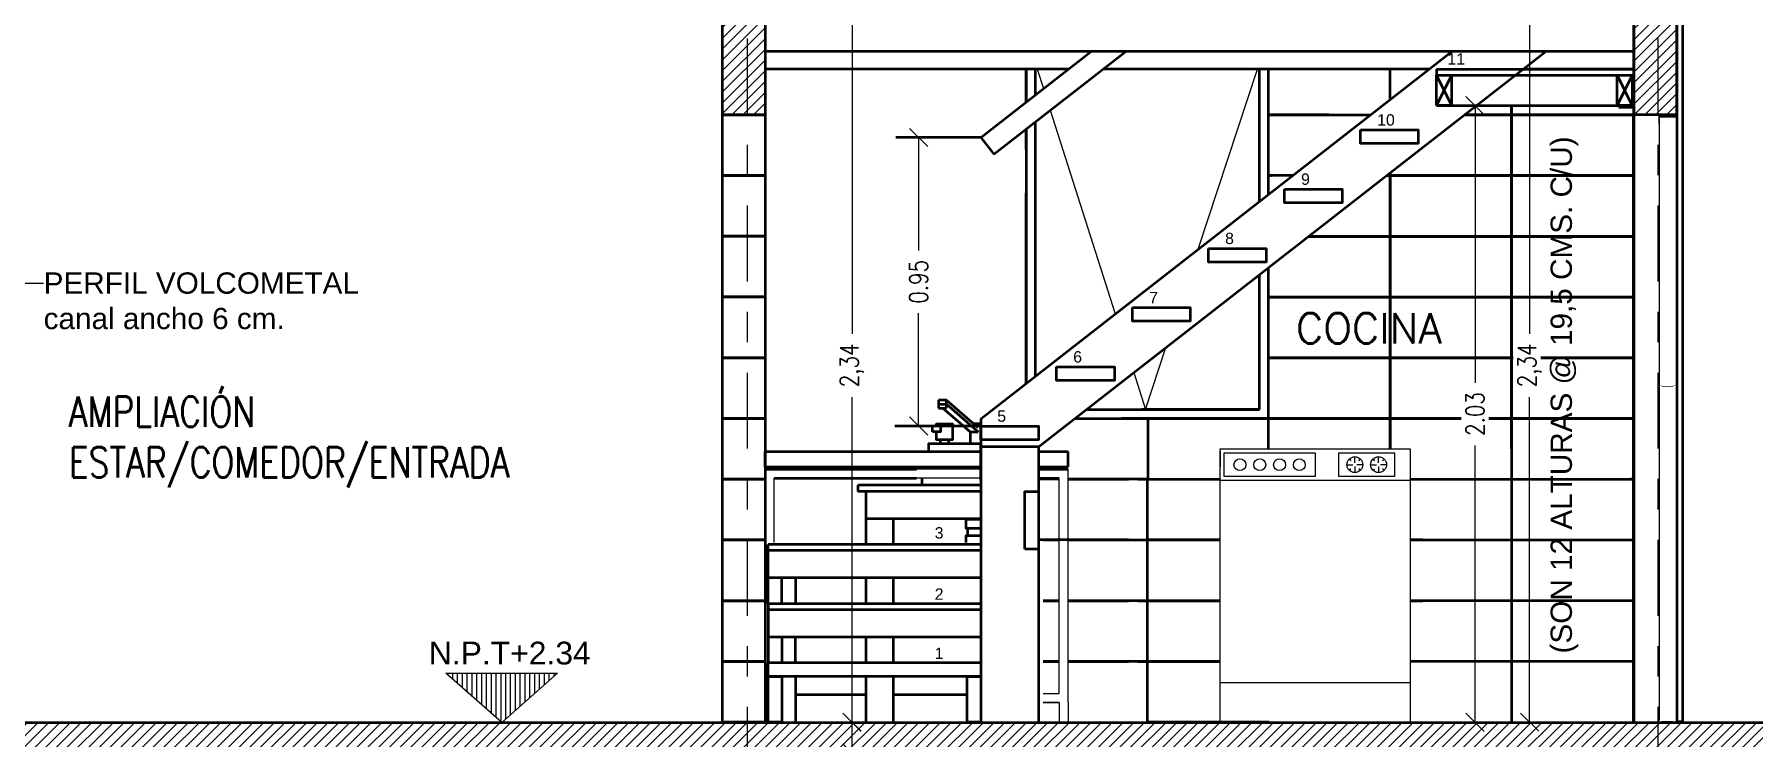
# Model space of a CAD drawing. Header units: metres. Extents: x -89 to 15, y -108 to -10.
# Drawn here: x -23.69 to -18.03, y -34.55 to -32.24 of the extents above; entities that cross this region are included whole.
import ezdxf

# ---------------------------------------------------------------- set-up
doc = ezdxf.new("R2010")
doc.units = ezdxf.units.M
doc.header["$LTSCALE"] = 5
doc.header["$MEASUREMENT"] = 0
doc.linetypes.add('CENTER', pattern=[2, 1.25, -0.25, 0.25, -0.25])
doc.layers.get('0').update_dxf_attribs({"color": 30})
for name, color, linetype, lineweight in [('A-ANNO-DIMS', 3, 'Continuous', 18), ('A-ANNO-SYMB', 3, 'Continuous', 18), ('A-ANNO-TEXT', 3, 'Continuous', 18), ('A-ELEV-MBE1', 7, 'Continuous', 35), ('A-SECT-MCUT', 7, 'Continuous', 35), ('A-SECT-PATT', 8, 'Continuous', 18)]:
    doc.layers.add(name, color=color, linetype=linetype, lineweight=lineweight)
doc.styles.add('E-ARIAL', font='arial.ttf')
doc.styles.add('E-ROMANS', font='romans.shx', dxfattribs={"width": 0.8})
doc.dimstyles.new('E-0050_TICK_12', dxfattribs={"dimscale": 0.001, "dimtxt": 60, "dimasz": 60, "dimexe": 30, "dimexo": 20, "dimgap": 30, "dimtad": 0, "dimzin": 0, "dimdsep": 46, "dimtxsty": 'E-ROMANS', "dimblk": 'OBLIQUE', "dimcen": 30, "dimclrd": 256, "dimclre": 256, "dimclrt": 256, "dimadec": 0, "dimazin": 0, "dimtfac": 1, "dimtmove": 1, "dimatfit": 3, "dimldrblk": 'OPEN90', "dimfxl": 1, "dimtfill": 1, "dimtolj": 1, "dimtzin": 0, "dimlwd": -1, "dimarcsym": 0})
pattern_1 = [(45, (-35.186701, -38.129995), (-0.01767767, 0.01767767), [])]

# ---------------------------------------------------------------- blocks, each defined once
blk = doc.blocks.new('_Oblique')
at = {"color": 0, "linetype": 'ByBlock', "lineweight": -2}
blk.add_line((-0.5, -0.5), (0.5, 0.5), dxfattribs=at)
blk = doc.blocks.new('_Open90')
at = {"color": 0, "linetype": 'ByBlock', "lineweight": -2}
for p, q in [((0, 0), (-1, 0)), ((-0.5, 0.5), (0, 0)), ((0, 0), (-0.5, -0.5))]:
    blk.add_line(p, q, dxfattribs=at)
blk = doc.blocks.new('*D213')
at = {"layer": 'A-ANNO-DIMS', "transparency": 16777216}
blk.add_line((-20.9947, -34.6009), (-20.9947, -34.5009), dxfattribs=at)
at = {"layer": 'A-ANNO-DIMS', "lineweight": -2, "transparency": 16777216}
for p, q in [((-20.9798, -34.5009), (-20.9647, -34.5009)), ((-21.2486, -34.6009), (-20.9647, -34.6009))]:
    blk.add_line(p, q, dxfattribs=at)
at = {"layer": 'A-ANNO-DIMS', "transparency": 16777216, "xscale": 0.06, "yscale": 0.06, "zscale": 0.06, "rotation": 90}
blk.add_blockref('_Oblique', (-20.9947, -34.5009), dxfattribs=at)
at = {"layer": 'A-ANNO-DIMS', "transparency": 16777216, "insert": (-21.0644, -34.685), "char_height": 0.06, "attachment_point": 5, "rotation": 90, "style": 'E-ROMANS', "bg_fill": 3, "box_fill_scale": 1.25, "bg_fill_color": 256, "bg_fill_true_color": 13158600, "bg_fill_transparency": 0}
blk.add_mtext('\\A1;0.10', dxfattribs=at)
at = {"layer": 'A-ANNO-DIMS', "transparency": 16777216, "xscale": 0.06, "yscale": 0.06, "zscale": 0.06, "rotation": 270}
blk.add_blockref('_Oblique', (-20.9947, -34.6009), dxfattribs=at)
blk = doc.blocks.new('*D214')
at = {"layer": 'A-ANNO-DIMS', "lineweight": -2, "transparency": 16777216}
for p, q in [((-21.1487, -32.1508), (-20.9647, -32.1508)), ((-21.1486, -34.5002), (-20.9647, -34.5002))]:
    blk.add_line(p, q, dxfattribs=at)
at = {"layer": 'A-ANNO-DIMS', "transparency": 16777216}
for p, q in [((-20.9947, -32.1508), (-20.9947, -33.2213)), ((-20.9947, -34.5002), (-20.9947, -33.4298))]:
    blk.add_line(p, q, dxfattribs=at)
at = {"layer": 'A-ANNO-DIMS', "transparency": 16777216, "xscale": 0.06, "yscale": 0.06, "zscale": 0.06}
for p, rotation in [((-20.9947, -32.1508), 90), ((-20.9947, -34.5002), 270)]:
    blk.add_blockref('_Oblique', p, dxfattribs=dict(at, rotation=rotation))
at = {"layer": 'A-ANNO-DIMS', "transparency": 16777216, "insert": (-20.9947, -33.3255), "char_height": 0.06, "attachment_point": 5, "rotation": 90, "style": 'E-ROMANS', "bg_fill": 3, "box_fill_scale": 1.25, "bg_fill_color": 256, "bg_fill_true_color": 13158600, "bg_fill_transparency": 0}
blk.add_mtext('\\A1;2,34', dxfattribs=at)
blk = doc.blocks.new('*D216')
at = {"layer": 'A-ANNO-DIMS', "lineweight": -2, "transparency": 16777216}
for p, q in [((-18.918, -32.1508), (-18.734, -32.1508)), ((-18.9179, -34.5002), (-18.734, -34.5002))]:
    blk.add_line(p, q, dxfattribs=at)
at = {"layer": 'A-ANNO-DIMS', "transparency": 16777216}
for p, q in [((-18.764, -32.1508), (-18.764, -33.2213)), ((-18.764, -34.5002), (-18.764, -33.4298))]:
    blk.add_line(p, q, dxfattribs=at)
at = {"layer": 'A-ANNO-DIMS', "transparency": 16777216, "xscale": 0.06, "yscale": 0.06, "zscale": 0.06}
for p, rotation in [((-18.764, -32.1508), 90), ((-18.764, -34.5002), 270)]:
    blk.add_blockref('_Oblique', p, dxfattribs=dict(at, rotation=rotation))
at = {"layer": 'A-ANNO-DIMS', "transparency": 16777216, "insert": (-18.764, -33.3255), "char_height": 0.06, "attachment_point": 5, "rotation": 90, "style": 'E-ROMANS', "bg_fill": 3, "box_fill_scale": 1.25, "bg_fill_color": 256, "bg_fill_true_color": 13158600, "bg_fill_transparency": 0}
blk.add_mtext('\\A1;2,34', dxfattribs=at)
blk = doc.blocks.new('*D217')
at = {"layer": 'A-ANNO-DIMS', "lineweight": -2, "transparency": 16777216}
for p, q in [((-18.9601, -32.4702), (-18.9737, -32.4702)), ((-18.9601, -34.5009), (-18.9737, -34.5009))]:
    blk.add_line(p, q, dxfattribs=at)
at = {"layer": 'A-ANNO-DIMS', "transparency": 16777216}
for p, q in [((-18.9437, -32.4702), (-18.9437, -33.3824)), ((-18.9437, -34.5009), (-18.9437, -33.5887))]:
    blk.add_line(p, q, dxfattribs=at)
at = {"layer": 'A-ANNO-DIMS', "transparency": 16777216, "xscale": 0.06, "yscale": 0.06, "zscale": 0.06}
for p, rotation in [((-18.9437, -32.4702), 90), ((-18.9437, -34.5009), 270)]:
    blk.add_blockref('_Oblique', p, dxfattribs=dict(at, rotation=rotation))
at = {"layer": 'A-ANNO-DIMS', "transparency": 16777216, "insert": (-18.9437, -33.4856), "char_height": 0.06, "attachment_point": 5, "rotation": 90, "style": 'E-ROMANS', "bg_fill": 3, "box_fill_scale": 1.25, "bg_fill_color": 256, "bg_fill_true_color": 13158600, "bg_fill_transparency": 0}
blk.add_mtext('\\A1;2.03', dxfattribs=at)
blk = doc.blocks.new('*D219')
at = {"layer": 'A-ANNO-DIMS', "lineweight": -2, "transparency": 16777216}
for p, q in [((-20.591, -32.5752), (-20.8056, -32.5752)), ((-20.591, -33.5252), (-20.8056, -33.5252))]:
    blk.add_line(p, q, dxfattribs=at)
at = {"layer": 'A-ANNO-DIMS', "transparency": 16777216}
for p, q in [((-20.7756, -32.5752), (-20.7756, -32.9471)), ((-20.7756, -33.5252), (-20.7756, -33.1534))]:
    blk.add_line(p, q, dxfattribs=at)
at = {"layer": 'A-ANNO-DIMS', "transparency": 16777216, "xscale": 0.06, "yscale": 0.06, "zscale": 0.06}
for p, rotation in [((-20.7756, -32.5752), 90), ((-20.7756, -33.5252), 270)]:
    blk.add_blockref('_Oblique', p, dxfattribs=dict(at, rotation=rotation))
at = {"layer": 'A-ANNO-DIMS', "transparency": 16777216, "insert": (-20.7756, -33.0502), "char_height": 0.06, "attachment_point": 5, "rotation": 90, "style": 'E-ROMANS', "bg_fill": 3, "box_fill_scale": 1.25, "bg_fill_color": 256, "bg_fill_true_color": 13158600, "bg_fill_transparency": 0}
blk.add_mtext('\\A1;0.95', dxfattribs=at)

msp = doc.modelspace()

# ---------------------------------------------------------------- hatches: boundary and pattern name
at = {"layer": 'A-SECT-PATT'}
h = msp.add_hatch(dxfattribs=at)
h.set_pattern_fill('ANSI31', color=256, scale=0.2, style=0)
h.set_pattern_definition(pattern_1)
h.paths.add_polyline_path([(-21.281, -32.1507), (-21.421, -32.1509), (-21.421, -32.5002), (-21.281, -32.5002)])
h.paths.add_polyline_path([(-21.281, -29.5518), (-21.421, -29.5518), (-21.421, -29.9018), (-21.281, -29.9018)])
h.paths.add_polyline_path([(-18.2813, -29.5518), (-18.4213, -29.5518), (-18.4213, -29.9018), (-18.2813, -29.9018)])
h.paths.add_polyline_path([(-18.281, -32.1502), (-18.421, -32.1502), (-18.421, -32.5002), (-18.281, -32.5002)])
h = msp.add_hatch(dxfattribs=at)
h.set_pattern_fill('STEEL', color=256, scale=0.02, angle=90, style=0)
h.set_pattern_definition([(225, (46.5126769, -66.8587383), (-0.00176776695, 0.00176776695), []), (225, (46.5114269, -66.8587383), (-0.00176776695, 0.00176776695), [])])
h.paths.add_polyline_path([(-18.471, -32.4752), (-18.471, -32.4702), (-18.426, -32.4702), (-18.426, -32.4252), (-18.421, -32.4252), (-18.421, -32.4752)])
h = msp.add_hatch(dxfattribs=at)
h.set_pattern_fill('ANSI31', color=256, scale=0.005, angle=225, style=0)
h.set_pattern_definition([(270, (182.335776, -166.166081), (0.015875, -3e-17), [])])
h.paths.add_polyline_path([(-22.3316, -34.3388), (-22.1476, -34.5011), (-21.9636, -34.3388)])
h = msp.add_hatch(dxfattribs=at)
h.set_pattern_fill('ANSI31', color=256, scale=0.2, style=0)
h.set_pattern_definition(pattern_1)
h.paths.add_polyline_path([(-21.271, -34.5009), (-21.421, -34.5009), (-27.2735, -34.5009), (-27.2735, -34.6009), (-24.4198, -34.6009), (-24.4198, -34.8509), (-24.2698, -34.8509), (-24.2698, -34.6009), (-21.421, -34.6009), (-21.421, -34.8509), (-21.271, -34.8509)])
h = msp.add_hatch(dxfattribs=at)
h.set_pattern_fill('ANSI31', color=256, scale=0.2, style=0)
h.set_pattern_definition(pattern_1)
h.paths.add_polyline_path([(-15.281, -34.5009), (-15.431, -34.5009), (-21.271, -34.5009), (-21.271, -34.6009), (-18.4165, -34.6009), (-18.4165, -34.8501), (-18.2665, -34.8501), (-18.2665, -34.6009), (-15.431, -34.6009), (-15.431, -34.8509), (-15.281, -34.8509)])

# ---------------------------------------------------------------- linework, layer by layer
at = {"layer": 'A-ANNO-SYMB', "ltscale": 0.003}
for p, q in [((-20.3847, -32.3507), (-20.3645, -32.4142)), ((-19.8547, -32.9427), (-19.66, -32.3507)), ((-20.3419, -32.4853), (-20.1285, -33.1562)), ((-20.0285, -33.4709), (-19.9614, -33.2668)), ((-20.0672, -33.3493), (-20.0285, -33.4709)), ((-19.7829, -33.6093), (-19.7829, -33.6593)), ((-19.3657, -33.6524), (-19.3461, -33.6524)), ((-19.3526, -33.6655), (-19.358, -33.6708)), ((-19.3574, -33.6346), (-19.3526, -33.6394)), ((-19.3396, -33.6459), (-19.3396, -33.6263)), ((-19.3396, -33.6589), (-19.3396, -33.6785)), ((-19.3135, -33.6524), (-19.333, -33.6524)), ((-19.3265, -33.6394), (-19.3215, -33.6343)), ((-19.3212, -33.6708), (-19.3265, -33.6655)), ((-19.2874, -33.6524), (-19.2678, -33.6524)), ((-19.2744, -33.6655), (-19.2797, -33.6708)), ((-19.2792, -33.6346), (-19.2744, -33.6394)), ((-19.2613, -33.6459), (-19.2613, -33.6263)), ((-19.2613, -33.6589), (-19.2613, -33.6785)), ((-19.2352, -33.6524), (-19.2548, -33.6524)), ((-19.2483, -33.6394), (-19.2432, -33.6343)), ((-19.2429, -33.6708), (-19.2483, -33.6655)), ((-19.157, -33.7046), (-19.783, -33.7046)), ((-19.783, -34.3698), (-19.157, -34.3698))]:
    msp.add_line(p, q, dxfattribs=at)
at = {"layer": 'A-ANNO-SYMB'}
for p, q in [((-18.3381, -32.5059), (-18.3381, -34.4949)), ((-18.2817, -32.5059), (-18.2817, -34.497)), ((-21.281, -34.4365), (-21.281, -33.6679)), ((-20.571, -33.6673), (-20.782, -33.6673)), ((-20.283, -34.4358), (-20.283, -33.6673)), ((-21.251, -33.9089), (-21.251, -33.6973)), ((-20.571, -33.6973), (-20.782, -33.6973)), ((-20.313, -34.4058), (-20.313, -33.6973)), ((-20.3651, -34.4058), (-20.313, -34.4058)), ((-21.281, -34.4365), (-21.281, -34.5009)), ((-20.3651, -34.4358), (-20.313, -34.4358)), ((-20.313, -34.4358), (-20.313, -34.5002)), ((-20.283, -34.4358), (-20.283, -34.5002))]:
    msp.add_line(p, q, dxfattribs=at)
at = {"layer": 'A-ANNO-SYMB', "linetype": 'CENTER', "ltscale": 0.04}
for points in [[(-21.3385, -39.0995), (-21.3385, -28.5516)], [(-18.3409, -39.0995), (-18.3409, -28.5516)]]:
    msp.add_lwpolyline(points, dxfattribs=at)
at = {"layer": 'A-ANNO-SYMB', "ltscale": 0.003}
for points in [[(-19.783, -34.5002), (-19.783, -33.6002), (-19.157, -33.6002), (-19.157, -34.5002)], [(-19.77, -33.6915), (-19.77, -33.6133), (-19.47, -33.6133), (-19.47, -33.6915)], [(-19.3917, -33.6915), (-19.3917, -33.6133), (-19.2091, -33.6133), (-19.2091, -33.6915)]]:
    msp.add_lwpolyline(points, close=True, dxfattribs=at)
at = {"layer": 'A-ANNO-SYMB'}
for points in [[(-22.1478, -34.5009), (-22.3318, -34.3386), (-21.9638, -34.3386)], [(-20.313, -34.4358), (-20.3651, -34.4358), (-20.3651, -34.4358), (-20.313, -34.4358)]]:
    msp.add_lwpolyline(points, close=True, dxfattribs=at)
at = {"layer": 'A-ANNO-SYMB', "ltscale": 0.003}
for centre, radius in [((-19.7178, -33.6524), 0.0196), ((-19.6526, -33.6524), 0.0196), ((-19.5874, -33.6524), 0.0196), ((-19.5222, -33.6524), 0.0196), ((-19.3396, -33.6524), 0.0261), ((-19.2613, -33.6524), 0.0261)]:
    msp.add_circle(centre, radius, dxfattribs=at)
at = {"layer": 'A-ELEV-MBE1'}
for p, q in [((-18.4213, -29.9018), (-18.4209, -34.5009)), ((-20.571, -33.5014), (-19.0189, -32.2907)), ((-20.571, -32.5752), (-20.2063, -32.2908)), ((-20.5279, -32.6304), (-20.0925, -32.2908)), ((-20.381, -33.5941), (-18.71, -32.2907)), ((-20.421, -32.3507), (-20.421, -32.4582)), ((-20.421, -32.4582), (-20.421, -32.3509)), ((-20.391, -32.4348), (-20.391, -32.3507)), ((-19.0958, -32.3507), (-20.1693, -32.3507)), ((-19.6535, -32.7857), (-19.6535, -32.3507)), ((-19.6235, -32.7112), (-19.6235, -32.3507)), ((-19.2235, -32.4503), (-19.2235, -32.3507)), ((-18.8119, -32.3702), (-18.421, -32.3702)), ((-18.421, -32.3507), (-18.7869, -32.3507)), ((-18.7863, -32.3502), (-18.421, -32.3502)), ((-18.9401, -32.4702), (-18.421, -32.4702)), ((-20.391, -33.361), (-20.391, -32.5236)), ((-20.391, -32.5834), (-20.391, -32.5236)), ((-18.2817, -32.5059), (-18.3381, -32.5059)), ((-20.571, -32.5752), (-20.5279, -32.6304)), ((-20.421, -32.6152), (-20.421, -32.547)), ((-20.421, -32.547), (-20.421, -33.3844)), ((-20.421, -32.547), (-20.421, -32.6152)), ((-20.421, -33.3844), (-20.421, -32.757)), ((-19.6535, -33.4709), (-19.6535, -33.0267)), ((-19.6235, -33.5009), (-19.6235, -33.028)), ((-20.7098, -33.4398), (-20.7098, -33.4528)), ((-20.6838, -33.4398), (-20.7098, -33.4398)), ((-20.6838, -33.4528), (-20.6838, -33.4398)), ((-20.5794, -33.5311), (-20.6838, -33.4398)), ((-20.7098, -33.4528), (-20.7098, -33.4659)), ((-20.7098, -33.4528), (-20.6838, -33.4528)), ((-20.7098, -33.4659), (-20.6838, -33.4659)), ((-20.6953, -33.4658), (-20.6055, -33.5441)), ((-20.6838, -33.4659), (-20.6838, -33.4528)), ((-20.6838, -33.4528), (-20.5794, -33.5441)), ((-20.571, -33.5014), (-20.571, -34.3052)), ((-20.223, -33.4709), (-19.6535, -33.4709)), ((-19.6235, -33.5002), (-20.1066, -33.5002)), ((-19.6235, -33.5009), (-20.1066, -33.5009)), ((-19.6535, -33.4709), (-20.0409, -33.4709)), ((-20.6055, -33.5441), (-20.6055, -33.5832)), ((-20.6055, -33.5441), (-20.5794, -33.5441)), ((-20.571, -33.518), (-20.5943, -33.518)), ((-21.281, -33.6093), (-20.571, -33.6093)), ((-21.281, -33.66), (-21.281, -33.61)), ((-20.7425, -33.6093), (-20.571, -33.6093)), ((-20.7033, -33.5832), (-20.7033, -33.5702)), ((-20.6772, -33.5702), (-20.6772, -33.5832)), ((-20.571, -33.7047), (-20.571, -33.5878)), ((-20.381, -33.5936), (-20.571, -33.5936)), ((-20.381, -33.5941), (-20.381, -34.5002)), ((-20.381, -33.6093), (-20.283, -33.6093)), ((-20.283, -33.6593), (-20.283, -33.6093)), ((-21.281, -33.6593), (-20.571, -33.6593)), ((-21.281, -33.6673), (-20.782, -33.6673)), ((-20.381, -33.6593), (-20.283, -33.6593)), ((-20.381, -33.6673), (-20.283, -33.6673)), ((-21.251, -33.6973), (-20.782, -33.6973)), ((-20.9751, -33.7202), (-20.9751, -33.7402)), ((-20.571, -33.7202), (-20.9751, -33.7202)), ((-20.381, -33.6973), (-20.313, -33.6973)), ((-20.313, -33.7002), (-20.381, -33.7002)), ((-19.157, -33.7002), (-18.4235, -33.7002)), ((-18.4235, -33.7009), (-18.4235, -34.5009)), ((-20.571, -33.7402), (-20.9751, -33.7402)), ((-20.9492, -33.7402), (-20.9492, -33.9152)), ((-20.571, -33.8302), (-20.9492, -33.8302)), ((-20.8592, -33.8302), (-20.8592, -33.9152)), ((-20.6139, -33.8321), (-20.6139, -33.8302)), ((-20.6139, -33.8856), (-20.6139, -33.8625)), ((-21.271, -33.9352), (-21.271, -33.9152)), ((-20.571, -33.9152), (-21.271, -33.9152)), ((-21.271, -34.1102), (-21.271, -33.9352)), ((-20.571, -33.9352), (-21.271, -33.9352)), ((-20.571, -34.0252), (-21.271, -34.0252)), ((-21.2258, -34.1102), (-21.2258, -34.0252)), ((-21.181, -34.0252), (-21.181, -34.1102)), ((-20.9492, -34.0252), (-20.9492, -34.1102)), ((-20.8592, -34.0252), (-20.8592, -34.1102)), ((-21.271, -34.1102), (-21.271, -34.1302)), ((-20.571, -34.1102), (-21.271, -34.1102)), ((-21.271, -34.1302), (-21.271, -34.3052)), ((-20.571, -34.1302), (-21.271, -34.1302)), ((-20.571, -34.2202), (-21.271, -34.2202)), ((-21.2258, -34.2202), (-21.2258, -34.3052)), ((-21.181, -34.3052), (-21.181, -34.2202)), ((-20.9492, -34.2202), (-20.9492, -34.3052)), ((-20.8592, -34.2202), (-20.8592, -34.3052)), ((-21.271, -34.3502), (-21.271, -34.3052)), ((-20.571, -34.3052), (-21.271, -34.3052)), ((-20.571, -34.3502), (-21.271, -34.3502)), ((-21.181, -34.3502), (-21.181, -34.5002)), ((-20.9492, -34.3502), (-20.9492, -34.5002)), ((-20.8592, -34.3502), (-20.8592, -34.5002)), ((-20.571, -34.3052), (-20.571, -34.3502)), ((-20.9492, -34.4102), (-21.181, -34.4102)), ((-20.616, -34.4102), (-20.8592, -34.4102))]:
    msp.add_line(p, q, dxfattribs=at)
at = {"layer": 'A-ELEV-MBE1', "ltscale": 0.03}
for p, q in [((-19.071, -32.3502), (-19.071, -32.3702)), ((-19.071, -32.3502), (-18.7863, -32.3502)), ((-19.071, -32.3702), (-18.8119, -32.3702)), ((-19.021, -32.3702), (-19.071, -32.4702)), ((-19.071, -32.3702), (-19.021, -32.4702)), ((-18.4261, -32.3702), (-18.4761, -32.4702)), ((-18.4761, -32.3705), (-18.4261, -32.4705)), ((-19.071, -32.4702), (-18.9401, -32.4702))]:
    msp.add_line(p, q, dxfattribs=at)
at = {"layer": 'A-ELEV-MBE1'}
for points in [[(-18.2609, -29.4686), (-18.2609, -34.499), (-18.2789, -34.499), (-18.2789, -29.4686)], [(-19.4253, -32.5009), (-19.6235, -32.5009), (-19.6235, -32.3507)], [(-18.471, -32.4752), (-18.471, -32.4702), (-18.426, -32.4702), (-18.426, -32.4252), (-18.421, -32.4252)], [(-18.471, -32.4752), (-18.421, -32.4752), (-18.421, -32.4252)], [(-18.8235, -32.4702), (-18.8235, -32.5009), (-18.9794, -32.5009)], [(-18.4235, -32.5009), (-18.4235, -32.5009), (-18.8235, -32.5009), (-18.8235, -32.4702)], [(-19.5448, -32.7009), (-19.6235, -32.7009), (-19.6235, -32.5009), (-19.2884, -32.5009)], [(-18.9794, -32.5009), (-18.8235, -32.5009), (-18.8235, -32.7009), (-19.2235, -32.7009), (-19.2235, -32.6913)], [(-19.6235, -32.7623), (-19.6235, -32.7009), (-19.6138, -32.7009)], [(-19.2358, -32.7009), (-19.2235, -32.7009), (-19.2235, -32.9009), (-19.4923, -32.9009)], [(-19.2235, -32.6913), (-19.2235, -32.7009), (-19.2358, -32.7009)], [(-19.4923, -32.9009), (-19.2235, -32.9009), (-19.2235, -33.1009), (-19.6235, -33.1009), (-19.6235, -33.0033)], [(-20.2606, -33.5002), (-20.021, -33.5002), (-20.021, -33.7002)], [(-19.6235, -33.6002), (-19.6235, -33.5002), (-19.2235, -33.5002), (-19.2235, -33.6002)], [(-19.2235, -33.6002), (-19.2235, -33.5002), (-18.8235, -33.5002), (-18.8235, -34.5002)], [(-18.8235, -33.6002), (-18.8235, -33.5002), (-18.4235, -33.5002), (-18.4235, -33.7002), (-18.4334, -33.7002)], [(-20.7164, -33.5245), (-20.7164, -33.518), (-20.6642, -33.518), (-20.6642, -33.5702), (-20.7164, -33.5702), (-20.7164, -33.5441)], [(-20.571, -33.5832), (-20.7425, -33.5832), (-20.7425, -33.6093), (-20.571, -33.6093)], [(-20.7639, -33.7202), (-20.7639, -33.6973)], [(-20.283, -33.7002), (-20.084, -33.7002)], [(-20.022, -33.7002), (-20.283, -33.7002)], [(-20.022, -33.7002), (-20.054, -33.7002)], [(-20.054, -33.7002), (-20.022, -33.7002)], [(-19.783, -33.9002), (-20.022, -33.9002), (-20.022, -33.7002), (-19.783, -33.7002)], [(-19.157, -33.7002), (-19.116, -33.7002)], [(-20.426, -33.9302), (-20.426, -33.7402), (-20.381, -33.7402), (-20.381, -33.9302), (-20.426, -33.9302)], [(-20.571, -33.8625), (-20.6194, -33.8625), (-20.6194, -33.8321), (-20.571, -33.8321)], [(-20.6194, -33.9089), (-20.6194, -33.8856), (-20.571, -33.8856)], [(-20.283, -33.9002), (-20.381, -33.9002)], [(-20.3651, -33.9002), (-20.313, -33.9002)], [(-20.084, -33.9002), (-20.283, -33.9002)], [(-20.283, -33.9002), (-20.022, -33.9002)], [(-20.054, -33.9002), (-20.022, -33.9002)], [(-19.783, -34.1002), (-20.022, -34.1002), (-20.022, -33.9002), (-19.783, -33.9002)], [(-19.116, -33.9002), (-19.157, -33.9002)], [(-19.157, -33.9002), (-18.421, -33.9002)], [(-20.3651, -34.1002), (-20.313, -34.1002)], [(-20.313, -34.1002), (-20.3651, -34.1002)], [(-20.022, -34.1002), (-20.283, -34.1002)], [(-20.283, -34.1002), (-20.084, -34.1002)], [(-20.022, -34.1002), (-20.054, -34.1002)], [(-20.054, -34.1002), (-20.022, -34.1002)], [(-19.783, -34.3002), (-20.022, -34.3002), (-20.022, -34.1002), (-19.783, -34.1002)], [(-18.421, -34.1002), (-19.157, -34.1002)], [(-19.157, -34.1002), (-19.116, -34.1002)], [(-21.271, -34.5002), (-21.271, -34.3502), (-21.226, -34.3502), (-21.226, -34.5002), (-21.271, -34.5002)], [(-20.616, -34.5002), (-20.616, -34.3502), (-20.571, -34.3502), (-20.571, -34.5002), (-20.616, -34.5002)], [(-20.3651, -34.3002), (-20.313, -34.3002)], [(-20.313, -34.3002), (-20.3651, -34.3002)], [(-20.022, -34.3002), (-20.283, -34.3002)], [(-20.283, -34.3002), (-20.084, -34.3002)], [(-20.022, -34.3002), (-20.054, -34.3002)], [(-20.054, -34.3002), (-20.022, -34.3002)], [(-20.022, -34.5002), (-20.022, -34.3002), (-19.783, -34.3002)], [(-18.4209, -34.3002), (-19.157, -34.3002)], [(-19.622, -34.5002), (-20.022, -34.5002), (-20.022, -34.4358)]]:
    msp.add_lwpolyline(points, dxfattribs=at)
at = {"layer": 'A-ELEV-MBE1', "ltscale": 0.03}
for points in [[(-19.071, -32.4702), (-19.071, -32.3702), (-19.021, -32.3702), (-19.021, -32.4702), (-19.071, -32.4702)], [(-18.4761, -32.4702), (-18.4761, -32.3702), (-18.4261, -32.3702), (-18.4261, -32.4702), (-18.4761, -32.4702)]]:
    msp.add_lwpolyline(points, dxfattribs=at)
at = {"layer": 'A-ELEV-MBE1'}
for points in [[(-18.8235, -32.5009), (-18.4235, -32.5009), (-18.4235, -32.7009), (-18.8235, -32.7009)], [(-19.2235, -32.7009), (-18.8235, -32.7009), (-18.8235, -32.9009), (-19.2235, -32.9009)], [(-18.8235, -32.7009), (-18.4235, -32.7009), (-18.4235, -32.9009), (-18.8235, -32.9009)], [(-19.2235, -32.9009), (-18.8235, -32.9009), (-18.8235, -33.1009), (-19.2235, -33.1009)], [(-18.8235, -32.9009), (-18.4235, -32.9009), (-18.4235, -33.1009), (-18.8235, -33.1009)], [(-19.6235, -33.1009), (-19.2235, -33.1009), (-19.2235, -33.3009), (-19.6235, -33.3009)], [(-19.2235, -33.1009), (-18.8235, -33.1009), (-18.8235, -33.3009), (-19.2235, -33.3009)], [(-18.8235, -33.1009), (-18.4235, -33.1009), (-18.4235, -33.3009), (-18.8235, -33.3009)], [(-19.6235, -33.3002), (-19.2235, -33.3002), (-19.2235, -33.5002), (-19.6235, -33.5002)], [(-19.6235, -33.3009), (-19.2235, -33.3009), (-19.2235, -33.5009), (-19.6235, -33.5009)], [(-19.2235, -33.3002), (-18.8235, -33.3002), (-18.8235, -33.5002), (-19.2235, -33.5002)], [(-19.2235, -33.3009), (-18.8235, -33.3009), (-18.8235, -33.5009), (-19.2235, -33.5009)], [(-18.8235, -33.3002), (-18.4235, -33.3002), (-18.4235, -33.5002), (-18.8235, -33.5002)], [(-18.8235, -33.3009), (-18.4235, -33.3009), (-18.4235, -33.5009), (-18.8235, -33.5009)], [(-20.7294, -33.5441), (-20.7294, -33.5246), (-20.7033, -33.5246), (-20.7033, -33.5441)]]:
    msp.add_lwpolyline(points, close=True, dxfattribs=at)
at = {"layer": 'A-ELEV-MBE1', "const_width": 0.0015}
for points in [[(-18.3393, -32.5317), (-18.3393, -32.5017), (-18.3303, -32.5017), (-18.3274, -32.5046), (-18.3101, -32.5046), (-18.2928, -32.5046), (-18.2898, -32.5017), (-18.2808, -32.5017), (-18.2808, -32.5317)], [(-18.3393, -33.4214), (-18.3393, -33.3914), (-18.3303, -33.3914), (-18.3274, -33.3944), (-18.3101, -33.3944), (-18.2928, -33.3944), (-18.2898, -33.3914), (-18.2808, -33.3914), (-18.2808, -33.4214)], [(-18.3393, -34.4703), (-18.3393, -34.5003), (-18.3303, -34.5003), (-18.3274, -34.4973), (-18.3101, -34.4973), (-18.2928, -34.4973), (-18.2898, -34.5003), (-18.2808, -34.5003), (-18.2808, -34.4703)]]:
    msp.add_lwpolyline(points, dxfattribs=at)
at = {"layer": 'A-ELEV-MBE1', "ltscale": 0.03}
for points in [[(-19.321, -32.5502), (-19.131, -32.5502), (-19.131, -32.5952), (-19.321, -32.5952)], [(-19.571, -32.7452), (-19.381, -32.7452), (-19.381, -32.7902), (-19.571, -32.7902)], [(-19.821, -32.9402), (-19.631, -32.9402), (-19.631, -32.9852), (-19.821, -32.9852)], [(-20.071, -33.1352), (-19.881, -33.1352), (-19.881, -33.1802), (-20.071, -33.1802)], [(-20.321, -33.3302), (-20.131, -33.3302), (-20.131, -33.3752), (-20.321, -33.3752)], [(-20.571, -33.5252), (-20.381, -33.5252), (-20.381, -33.5702), (-20.571, -33.5702)]]:
    msp.add_lwpolyline(points, close=True, dxfattribs=at)
at = {"layer": 'A-SECT-MCUT'}
msp.add_line((-32.079, -34.5009), (-15.281, -34.5009), dxfattribs=at)
for points in [[(-21.421, -32.1502), (-21.281, -32.1502), (-21.281, -32.5002), (-21.421, -32.5002)], [(-18.421, -32.1502), (-18.281, -32.1502), (-18.281, -32.5002), (-18.421, -32.5002)], [(-21.421, -32.5002), (-21.281, -32.5002), (-21.281, -32.7002), (-21.421, -32.7002)], [(-21.421, -32.7002), (-21.281, -32.7002), (-21.281, -32.9002), (-21.421, -32.9002)], [(-21.421, -32.9002), (-21.281, -32.9002), (-21.281, -33.1002), (-21.421, -33.1002)], [(-21.421, -33.1002), (-21.281, -33.1002), (-21.281, -33.3002), (-21.421, -33.3002)], [(-21.421, -33.3002), (-21.281, -33.3002), (-21.281, -33.5002), (-21.421, -33.5002)], [(-21.421, -33.5002), (-21.281, -33.5002), (-21.281, -33.7002), (-21.421, -33.7002)], [(-21.421, -33.7002), (-21.281, -33.7002), (-21.281, -33.9002), (-21.421, -33.9002)], [(-21.421, -33.9002), (-21.281, -33.9002), (-21.281, -34.1002), (-21.421, -34.1002)], [(-21.421, -34.1002), (-21.281, -34.1002), (-21.281, -34.3002), (-21.421, -34.3002)], [(-21.421, -34.3002), (-21.281, -34.3002), (-21.281, -34.5002), (-21.421, -34.5002)]]:
    msp.add_lwpolyline(points, close=True, dxfattribs=at)
msp.add_lwpolyline([(-21.421, -34.5009), (-21.271, -34.5009)], dxfattribs=at)

# ---------------------------------------------------------------- texts
at = {"layer": 'A-ANNO-TEXT'}
for s, height, style, p in [('11', 0.0375, 'E-ARIAL', (-19.035, -32.3356)), ('9', 0.0375, 'E-ARIAL', (-19.5166, -32.7311)), ('8', 0.0375, 'E-ARIAL', (-19.7666, -32.9261)), ('7', 0.0375, 'E-ARIAL', (-20.0166, -33.1211)), ('COCINA', 0.1, 'E-ROMANS', (-19.5332, -33.2532)), ('6', 0.0375, 'E-ARIAL', (-20.2666, -33.3161)), ('5', 0.0375, 'E-ARIAL', (-20.5166, -33.5111)), ('3', 0.0375, 'E-ARIAL', (-20.7225, -33.8956)), ('2', 0.0375, 'E-ARIAL', (-20.7225, -34.0972)), ('N.P.T+2.34', 0.075, 'E-ARIAL', (-22.3876, -34.3101)), ('1', 0.0375, 'E-ARIAL', (-20.7225, -34.2922))]:
    msp.add_text(s, height=height, dxfattribs=dict(at, style=style)).set_placement(p)
at = {"layer": 'A-ANNO-TEXT', "ltscale": 0.03, "style": 'E-ARIAL'}
msp.add_text('10', height=0.0375, dxfattribs=at).set_placement((-19.2662, -32.5361))
at = {"layer": 'A-ANNO-TEXT', "attachment_point": 1}
for s, insert, char_height, width, style in [('PERFIL VOLCOMETAL\\Pcanal ancho 6 cm.', (-23.6556, -33.0194), 0.07, 115.9611, 'E-ARIAL'), ('AMPLIACIÓN ESTAR/COMEDOR/ENTRADA', (-23.5727, -33.4276), 0.1, 1.7576, 'E-ROMANS')]:
    msp.add_mtext(s, dxfattribs=dict(at, insert=insert, char_height=char_height, width=width, style=style))

# ---------------------------------------------------------------- leaders
at = {"layer": 'A-ANNO-SYMB', "annotation_type": 0, "has_hookline": 1, "hookline_direction": 0, "text_width": 1.0269}
msp.add_leader([(-24.2861, -33.2938), (-23.9656, -33.0544), (-23.6557, -33.0544)], dimstyle='E-0050_TICK_12', override={"dimgap": 0.1145, "dimtad": 0}, dxfattribs=at)

# ---------------------------------------------------------------- next in the draw order: dimensions: what is measured, and where the dimension line sits
at = {"layer": 'A-ANNO-DIMS'}
dim = msp.add_linear_dim(base=(-18.764, -32.1508), p1=(-18.9379, -34.5002), p2=(-18.938, -32.1508), angle=90, text='2,34', dimstyle='E-0050_TICK_12', dxfattribs=at)
dim.commit()
dim.dimension.update_dxf_attribs({"geometry": '*D216', "text_midpoint": (-18.764, -33.3255)})
dim = msp.add_linear_dim(base=(-20.7756, -33.5252), p1=(-20.571, -32.5752), p2=(-20.571, -33.5252), angle=90, dimstyle='E-0050_TICK_12', dxfattribs=at)
dim.commit()
dim.dimension.update_dxf_attribs({"geometry": '*D219', "text_midpoint": (-20.7756, -33.0502)})
dim = msp.add_linear_dim(base=(-20.9947, -34.5009), p1=(-21.2686, -34.6009), p2=(-20.9998, -34.5009), angle=90, dimstyle='E-0050_TICK_12', dxfattribs=at)
dim.commit()
dim.dimension.update_dxf_attribs({"geometry": '*D213', "text_midpoint": (-21.0644, -34.685), "dimtype": 160})

# ---------------------------------------------------------------- next in the draw order: linework, layer by layer
at = {"layer": 'A-ELEV-MBE1'}
for p, q in [((-20.571, -32.5752), (-20.8506, -32.5752)), ((-20.571, -33.5252), (-20.8533, -33.5252))]:
    msp.add_line(p, q, dxfattribs=at)

# ---------------------------------------------------------------- next in the draw order: texts
at = {"layer": 'A-ANNO-TEXT', "insert": (-18.6039, -32.5717), "char_height": 0.07, "attachment_point": 9, "rotation": 90, "style": 'E-ARIAL'}
msp.add_mtext('(SON 12 ALTURAS @ 19,5 CMS. C/U)', dxfattribs=at)

# ---------------------------------------------------------------- next in the draw order: dimensions: what is measured, and where the dimension line sits
at = {"layer": 'A-ANNO-DIMS'}
dim = msp.add_linear_dim(base=(-20.9947, -32.1508), p1=(-21.1686, -34.5002), p2=(-21.1687, -32.1508), angle=90, text='2,34', dimstyle='E-0050_TICK_12', dxfattribs=at)
dim.commit()
dim.dimension.update_dxf_attribs({"geometry": '*D214', "text_midpoint": (-20.9947, -33.3255)})
dim = msp.add_linear_dim(base=(-18.9437, -34.5009), p1=(-18.9401, -32.4702), p2=(-18.9401, -34.5009), angle=90, dimstyle='E-0050_TICK_12', dxfattribs=at)
dim.commit()
dim.dimension.update_dxf_attribs({"geometry": '*D217', "text_midpoint": (-18.9437, -33.4856)})

# ---------------------------------------------------------------- next in the draw order: linework, layer by layer
at = {"layer": 'A-ELEV-MBE1'}
for p, q in [((-21.281, -32.2909), (-18.4211, -32.2907)), ((-20.2831, -32.3507), (-21.281, -32.3507))]:
    msp.add_line(p, q, dxfattribs=at)

doc.saveas('drawing.dxf')
